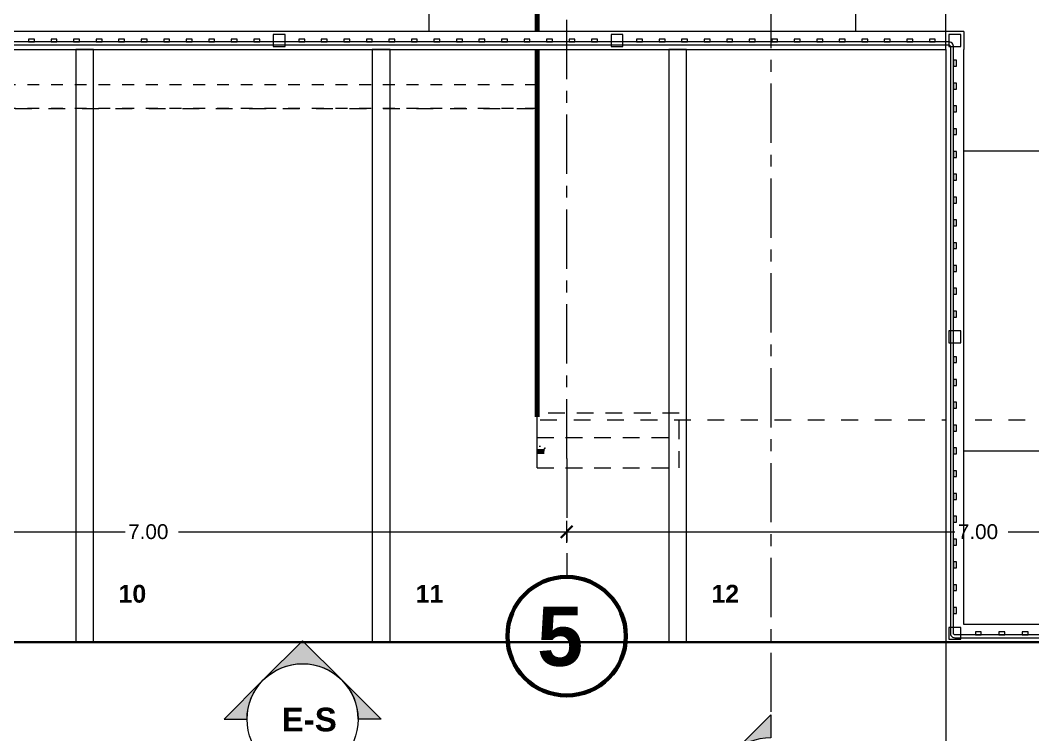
# Model space of a CAD drawing. Header units: inches. Extents: x -19 to 5698, y -728 to 92.
# Drawn here: x 32.71 to 41.25, y 0.72 to 6.75 of the extents above; entities that cross this region are included whole.
import ezdxf

# ---------------------------------------------------------------- set-up
doc = ezdxf.new("R2010")
doc.units = ezdxf.units.IN
doc.header["$MEASUREMENT"] = 0
doc.set_wipeout_variables(frame=1)
doc.header["$PDMODE"] = 1
for name, pattern in [('ACAD_ISO04W100', [30, 24, -3, 0, -3]), ('Línea Oculta', [0.195611, 0.141111, -0.0545]), ('Punto & Raya', [0.65, 0.5, -0.075, 0, -0.075]), ('Rayas', [0.282222, 0.141111, -0.141111]), ('super', [0.125, 0.075, -0.05]), ('Wipeout_Contour', [1, 0, -1])]:
    doc.linetypes.add(name, pattern=pattern)
doc.layers.get('0').update_dxf_attribs({"color": 61})
for name, color, linetype in [('02 _ ARQ _ ALB _ Cotas Ejes', 7, 'Continuous'), ('02 _ ARQ _ ALB _ Ejes Generales', 251, 'Continuous'), ('08 _ STR _ EXT _ 07 Losa Aligerada', 7, 'Continuous'), ('08 _ STR _ EXT _ 08 Placas', 7, 'Continuous'), ('08 _ STR _ EXT _ 08 Placas Inclinadas', 7, 'Continuous'), ('08 _ STR _ EXT _ 09 Vigas', 251, 'Continuous'), ('08 _ STR _ EXT _ 10 Vereda Exterior', 7, 'Continuous'), ('08 _ STR _ EXT _ Cerco Perimetrico', 7, 'Continuous'), ('08 _ STR _ EXT _ Estacionamiento-Pavimento', 7, 'Continuous'), ('Dibujo 2D - General', 7, 'Continuous'), ('Interior - Equipamiento', 7, 'Continuous'), ('Marcador - Alzados', 7, 'Continuous'), ('Marcador - Secciones', 7, 'Continuous')]:
    doc.layers.add(name, color=color, linetype=linetype)
doc.styles.add('Estilo_Generado_1', font='swisseb.ttf')
doc.styles.add('Estilo_Generado_4', font='swisse.ttf')
doc.styles.add('Estilo_Generado_8', font='arialbd.ttf')
doc.dimstyles.new('Estilo_Generado__1', dxfattribs={"dimtxt": 0.125, "dimasz": 0.095, "dimexe": 0.18, "dimexo": 0.3, "dimgap": 0, "dimtad": 0, "dimtih": 1, "dimtoh": 1, "dimzin": 0, "dimdsep": 46, "dimtxsty": 'Estilo_Generado_4', "dimblk": 'ARROWHEAD_6', "dimblk1": 'ARROWHEAD_6', "dimblk2": 'ARROWHEAD_6', "dimcen": 0.09, "dimse1": 1, "dimse2": 1, "dimclrd": 144, "dimclre": 144, "dimclrt": 7, "dimadec": 0, "dimazin": 0, "dimtfac": 1, "dimtdec": 4, "dimtmove": 0, "dimatfit": 3, "dimfxl": 1, "dimtolj": 1, "dimtzin": 0, "dimarcsym": 0})

# ---------------------------------------------------------------- blocks, each defined once
blk = doc.blocks.new('*D14')
at = {"layer": '02 _ ARQ _ ALB _ Cotas Ejes', "color": 152, "linetype": 'Continuous', "lineweight": 35, "transparency": 16777216}
for p, q in [((30.37, 2.4806), (30.27, 2.3806)), ((37.37, 2.4806), (37.27, 2.3806))]:
    blk.add_line(p, q, dxfattribs=at)
at = {"layer": '02 _ ARQ _ ALB _ Cotas Ejes', "color": 144, "linetype": 'Continuous', "lineweight": 13, "transparency": 16777216}
for p, q in [((30.32, 2.3369), (30.32, 2.5244)), ((37.32, 2.3369), (37.32, 2.5244)), ((30.32, 2.4306), (33.5951, 2.4306)), ((34.0449, 2.4306), (37.32, 2.4306))]:
    blk.add_line(p, q, dxfattribs=at)
at = {"layer": '02 _ ARQ _ ALB _ Cotas Ejes', "color": 7, "lineweight": 35, "transparency": 16777216, "insert": (33.62, 2.3681), "char_height": 0.125, "attachment_point": 7, "style": 'Estilo_Generado_4'}
blk.add_mtext('\\A1;{\\pql;\\fSwis721 Ex BT|b0|i0|c0|p34;7.00}', dxfattribs=at)
blk = doc.blocks.new('ARROWHEAD_6')
at = {"color": 0, "linetype": 'Continuous', "lineweight": 0}
for p, q in [((0, 0), (-1, 0)), ((-0.5, -0.5), (0.5, 0.5))]:
    blk.add_line(p, q, dxfattribs=at)
blk = doc.blocks.new('*D15')
at = {"layer": '02 _ ARQ _ ALB _ Cotas Ejes', "color": 152, "linetype": 'Continuous', "lineweight": 35, "transparency": 16777216}
for p, q in [((37.37, 2.4806), (37.27, 2.3806)), ((44.37, 2.4806), (44.27, 2.3806))]:
    blk.add_line(p, q, dxfattribs=at)
at = {"layer": '02 _ ARQ _ ALB _ Cotas Ejes', "color": 144, "linetype": 'Continuous', "lineweight": 13, "transparency": 16777216}
for p, q in [((37.32, 2.3369), (37.32, 2.5244)), ((44.32, 2.3369), (44.32, 2.5244)), ((37.32, 2.4306), (40.5951, 2.4306)), ((41.0449, 2.4306), (44.32, 2.4306))]:
    blk.add_line(p, q, dxfattribs=at)
at = {"layer": '02 _ ARQ _ ALB _ Cotas Ejes', "color": 7, "lineweight": 35, "transparency": 16777216, "insert": (40.62, 2.3681), "char_height": 0.125, "attachment_point": 7, "style": 'Estilo_Generado_4'}
blk.add_mtext('\\A1;{\\pql;\\fSwis721 Ex BT|b0|i0|c0|p34;7.00}', dxfattribs=at)

msp = doc.modelspace()

# ---------------------------------------------------------------- hatches: boundary and pattern name
at = {"layer": '08 _ STR _ EXT _ 08 Placas Inclinadas', "linetype": 'Continuous', "lineweight": 9}
h = msp.add_hatch(dxfattribs=at)
h.set_pattern_fill('HORMIGÓN_EN_MASA_0002', color=250, style=0, pattern_type=2)
h.set_pattern_definition([(0, (0, 0), (0, 0.3897114), [0.024375, -0.200625]), (0, (0.1125, 0.19486), (0, 0.3897114), [0.024375, -0.200625]), (60, (0, 0), (-0.3375, 0.1948557), [0.024375, -0.200625]), (60, (0.225, 0), (-0.3375, 0.1948557), [0.024375, -0.200625]), (120, (0.02437, 0), (0.3375, 0.1948557), [0.024375, -0.200625]), (120, (0.24938, 0), (0.3375, 0.1948557), [0.024375, -0.200625]), (0, (0, 0.0375), (0, 0.075), [0, -0.075, 0, -0.1125]), (45, (0.0375, 0.0375), (-0.05303301, 0.05303301), [0, -0.05625, 0, -0.09375])])
h.paths.add_polyline_path([(37.1301, 3.1095), (37.1591, 3.1766), (37.07, 3.1766), (37.07, 3.1095)])
at = {"layer": '08 _ STR _ EXT _ 10 Vereda Exterior', "linetype": 'Continuous', "lineweight": 13}
h = msp.add_hatch(dxfattribs=at)
h.set_pattern_fill('RETÍCULA_100X100_0002', color=251, style=0, pattern_type=2)
h.set_pattern_definition([(360, (3.7574, 18.3027), (0, 2.53199), []), (90, (3.7574, 18.3027), (-3.6, 0), [])])
h.paths.add_polyline_path([(2.17, 3.6213), (4.2913, 1.5), (9.32, 1.5), (9.32, 6.5), (40.52, 6.5), (40.52, 1.5), (52.92, 1.5), (52.92, 19.0859), (51.57, 19.0859), (51.57, 7.2), (9.07, 7.2), (9.07, 7.85), (6.5201, 7.85, -0.414214), (6.2701, 8.1), (6.2701, 8.85, -0.414213), (6.5201, 9.1), (9.07, 9.1), (9.07, 12), (6.5201, 12, -0.414214), (6.2701, 12.25), (6.2701, 13, -0.414213), (6.5201, 13.25), (9.07, 13.25), (9.07, 16.15), (6.5201, 16.15, -0.414214), (6.2701, 16.4), (6.2701, 17.15, -0.414213), (6.5201, 17.4), (8.77, 17.4), (8.7706, 21.0499), (2.17, 21.0499)])
at = {"layer": 'Marcador - Alzados', "linetype": 'Continuous', "lineweight": 13}
for points in [[(34.7608, 1.1812, -0.414214), (35.4233, 1.1812), (35.092, 1.5124)], [(34.4295, 0.8499), (34.6235, 0.8499, -0.198912), (34.7608, 1.1812)], [(35.7545, 0.8499), (35.4233, 1.1812, -0.198912), (35.5605, 0.8499)]]:
    msp.add_hatch(color=7, dxfattribs=at).paths.add_polyline_path(points)
at = {"layer": 'Marcador - Secciones', "linetype": 'Continuous', "lineweight": 13}
msp.add_hatch(color=7, dxfattribs=at).paths.add_polyline_path([(39.0425, 0.8878), (38.7112, 0.5566, -0.198912), (39.0425, 0.6938)])

# ---------------------------------------------------------------- linework, layer by layer
at = {"layer": '02 _ ARQ _ ALB _ Ejes Generales', "color": 251, "linetype": 'Punto & Raya', "lineweight": 13, "true_color": 0x636466}
msp.add_line((37.32, 3.05), (37.32, 2.05), dxfattribs=at)
at = {"layer": '02 _ ARQ _ ALB _ Ejes Generales', "color": 7, "linetype": 'Continuous', "lineweight": 60}
msp.add_circle((37.32, 1.55), 0.5, dxfattribs=at)
at = {"layer": '02 _ ARQ _ ALB _ Ejes Generales', "color": 7, "linetype": 'Punto & Raya', "lineweight": 13}
msp.add_point((37.32, 3.05), dxfattribs=at)
msp.add_point((37.32, 3.05), dxfattribs=at)
at = {"layer": '08 _ STR _ EXT _ 07 Losa Aligerada', "color": 7, "linetype": 'Rayas', "lineweight": 18, "flags": 128}
msp.add_lwpolyline([(8.17, 27.9392), (7.67, 27.9392), (7.67, 5.8), (25.2353, 5.8), (25.2353, 7.2), (30.4315, 7.2), (30.4315, 6.0005), (37.07, 6.0005), (37.07, 3.3753), (44.57, 3.3753), (44.57, 6.05), (52.32, 6.05), (52.32, 14.9999), (51.57, 14.9999), (51.57, 15.1499), (51.57, 15.7999), (51.57, 18.1001), (51.57, 18.1001), (51.57, 20.35), (46.67, 20.35), (46.67, 22.35), (46.67, 22.6), (46.67, 24.5), (46.67, 24.75), (46.67, 26.75), (51.57, 26.75), (51.57, 29.7), (51.57, 29.7), (51.57, 35.2005), (52.37, 35.2005), (52.52, 35.2005), (52.52, 41.1), (38.9553, 41.1), (38.9553, 40.8001), (34.0478, 40.8001), (34.0478, 40.5001), (23.37, 40.5001), (23.37, 43.8736), (16.2699, 43.8736), (16.2699, 39.9), (11.1201, 39.9), (11.1201, 40.95), (8.02, 40.95), (8.02, 37.7), (9.07, 37.7), (9.07, 33.9), (8.17, 33.9)], close=True, dxfattribs=at)
at = {"layer": '08 _ STR _ EXT _ 08 Placas', "color": 7, "linetype": 'Continuous', "lineweight": 80, "flags": 128}
msp.add_lwpolyline([(37.07, 3.3995), (37.07, 6.9)], dxfattribs=at)
at = {"layer": '08 _ STR _ EXT _ 08 Placas Inclinadas', "color": 251, "linetype": 'Línea Oculta', "lineweight": 13}
msp.add_line((37.07, 3.2253), (38.2699, 3.2253), dxfattribs=at)
at = {"layer": '08 _ STR _ EXT _ 08 Placas Inclinadas', "color": 251, "linetype": 'Línea Oculta', "lineweight": 13, "flags": 128}
for points in [[(38.2699, 3.4324), (37.07, 3.4324)], [(37.07, 3.2253), (37.07, 3.4324)], [(38.2699, 3.2253), (38.2699, 3.4324)], [(38.2699, 2.9708), (38.2699, 3.2253)]]:
    msp.add_lwpolyline(points, dxfattribs=at)
at = {"layer": '08 _ STR _ EXT _ 09 Vigas', "color": 251, "linetype": 'super', "lineweight": 13, "true_color": 0x636466}
for p, q in [((37.07, 6.2005), (30.2005, 6.2005)), ((37.07, 6.2005), (37.07, 6.0005)), ((37.07, 6.0005), (30.2005, 6.0005))]:
    msp.add_line(p, q, dxfattribs=at)
at = {"layer": '08 _ STR _ EXT _ Estacionamiento-Pavimento', "color": 7, "linetype": 'Continuous', "lineweight": 13, "flags": 128}
for points in [[(9.32, 6.5), (40.52, 6.5)], [(40.52, 6.5), (40.52, 1.5)], [(40.52, 1.5), (9.32, 1.5)], [(9.32, 1.5), (40.52, 1.5)], [(40.52, 1.5), (40.52, 0.15)]]:
    msp.add_lwpolyline(points, dxfattribs=at)
at = {"layer": 'Marcador - Alzados', "color": 7, "linetype": 'Continuous', "lineweight": 13, "flags": 128}
for points in [[(34.7608, 1.1812, -0.414214), (35.4233, 1.1812), (35.092, 1.5124)], [(34.4295, 0.8499), (34.6235, 0.8499, -0.198912), (34.7608, 1.1812)], [(35.7545, 0.8499), (35.5605, 0.8499, 0.198912), (35.4233, 1.1812)]]:
    msp.add_lwpolyline(points, format="xyb", close=True, dxfattribs=at)
at = {"layer": 'Marcador - Alzados', "color": 7, "linetype": 'Continuous', "lineweight": 13}
msp.add_circle((35.092, 0.8499), 0.4685, dxfattribs=at)
at = {"layer": 'Marcador - Secciones', "color": 7, "linetype": 'Continuous', "lineweight": 13, "flags": 128}
msp.add_lwpolyline([(39.0425, 0.8878), (39.0425, 0.6938, 0.198912), (38.7112, 0.5566)], format="xyb", close=True, dxfattribs=at)

# ---------------------------------------------------------------- texts
at = {"layer": '02 _ ARQ _ ALB _ Ejes Generales', "color": 7, "lineweight": 30, "insert": (37.0708, 1.8), "char_height": 0.5, "attachment_point": 1, "style": 'Estilo_Generado_1'}
msp.add_mtext('\\A1;{\\pql;\\pt0;\\fSwis721 Ex BT|b1|i0|c0|p34;5}', dxfattribs=at)
at = {"layer": 'Interior - Equipamiento', "color": 175, "lineweight": 13, "char_height": 0.15, "attachment_point": 4, "style": 'Estilo_Generado_8'}
for s, insert in [('\\A1;{\\pql;\\fArial|b1|i0|c0|p34;10}', (33.5396, 1.9073)), ('\\A1;{\\pql;\\fArial|b1|i0|c0|p34;11}', (36.0462, 1.9086)), ('\\A1;{\\pql;\\fArial|b1|i0|c0|p34;12}', (38.5418, 1.9086))]:
    msp.add_mtext(s, dxfattribs=dict(at, insert=insert))
at = {"layer": 'Marcador - Alzados', "color": 5, "lineweight": 35, "insert": (35.3809, 0.7447), "char_height": 0.2, "attachment_point": 9, "style": 'Estilo_Generado_1'}
msp.add_mtext('\\A1;{\\pqr;\\pt0;\\fSwis721 Ex BT|b1|i0|c0|p34;E-S}', dxfattribs=at)

# ---------------------------------------------------------------- next in the draw order: wipeouts: each hides what was drawn before it
at = {"color": 254, "linetype": 'Wipeout_Contour', "lineweight": 0, "ltscale": 112.197648}
msp.add_wipeout([(37.1301, 3.1095), (37.07, 3.1095), (37.07, 2.9708)], dxfattribs=at).dxf.layer = '08 _ STR _ EXT _ 08 Placas Inclinadas'
at = {"color": 254, "linetype": 'Wipeout_Contour', "lineweight": 0, "ltscale": 122.869433}
msp.add_wipeout([(40.52, 6.5), (40.67, 6.5), (40.67, 6.65)], dxfattribs=at).dxf.layer = '08 _ STR _ EXT _ Cerco Perimetrico'
at = {"color": 254, "linetype": 'Wipeout_Contour', "lineweight": 0, "ltscale": 121.438308}
msp.add_wipeout([(40.67, 1.65), (40.52, 1.5), (40.67, 1.5)], dxfattribs=at).dxf.layer = '08 _ STR _ EXT _ Cerco Perimetrico'

# ---------------------------------------------------------------- next in the draw order: linework, layer by layer
at = {"layer": '08 _ STR _ EXT _ 08 Placas', "color": 7, "linetype": 'Continuous', "lineweight": 80}
msp.add_line((37.1301, 3.1095), (37.07, 3.1095), dxfattribs=at)
at = {"layer": '08 _ STR _ EXT _ 08 Placas', "color": 7, "linetype": 'Continuous', "lineweight": 13, "flags": 128}
msp.add_lwpolyline([(37.07, 2.9708), (37.07, 3.3995)], dxfattribs=at)
at = {"layer": '08 _ STR _ EXT _ 08 Placas Inclinadas', "color": 251, "linetype": 'Línea Oculta', "lineweight": 13, "flags": 128}
for points in [[(37.07, 2.9708), (37.07, 3.2253)], [(37.07, 2.9708), (38.2699, 2.9708)]]:
    msp.add_lwpolyline(points, dxfattribs=at)

# ---------------------------------------------------------------- next in the draw order: wipeouts: each hides what was drawn before it
at = {"color": 254, "linetype": 'Wipeout_Contour', "lineweight": 0, "ltscale": 104.520254}
msp.add_wipeout([(40.52, 6.65), (9.32, 6.65), (9.32, 6.5), (40.52, 6.5)], dxfattribs=at).dxf.layer = '08 _ STR _ EXT _ Cerco Perimetrico'

# ---------------------------------------------------------------- next in the draw order: linework, layer by layer
at = {"layer": '02 _ ARQ _ ALB _ Ejes Generales', "color": 251, "linetype": 'Punto & Raya', "lineweight": 13, "true_color": 0x636466}
msp.add_line((37.32, 3.05), (37.32, 44.9), dxfattribs=at)
at = {"layer": '08 _ STR _ EXT _ Cerco Perimetrico', "color": 167, "linetype": 'Continuous', "lineweight": 18, "flags": 128}
for points in [[(32.78, 6.5875), (32.78, 6.5625), (32.83, 6.5625), (32.83, 6.5875)], [(32.97, 6.5875), (32.97, 6.5625), (33.02, 6.5625), (33.02, 6.5875)], [(33.16, 6.5875), (33.16, 6.5625), (33.21, 6.5625), (33.21, 6.5875)], [(33.35, 6.5875), (33.35, 6.5625), (33.4, 6.5625), (33.4, 6.5875)], [(33.54, 6.5875), (33.54, 6.5625), (33.59, 6.5625), (33.59, 6.5875)], [(33.73, 6.5875), (33.73, 6.5625), (33.78, 6.5625), (33.78, 6.5875)], [(33.92, 6.5875), (33.92, 6.5625), (33.97, 6.5625), (33.97, 6.5875)], [(34.11, 6.5875), (34.11, 6.5625), (34.16, 6.5625), (34.16, 6.5875)], [(34.3, 6.5875), (34.3, 6.5625), (34.35, 6.5625), (34.35, 6.5875)], [(34.49, 6.5875), (34.49, 6.5625), (34.54, 6.5625), (34.54, 6.5875)], [(34.68, 6.5875), (34.68, 6.5625), (34.73, 6.5625), (34.73, 6.5875)], [(34.845, 6.625), (34.845, 6.525), (34.945, 6.525), (34.945, 6.625)], [(35.06, 6.5875), (35.06, 6.5625), (35.11, 6.5625), (35.11, 6.5875)], [(35.25, 6.5875), (35.25, 6.5625), (35.3, 6.5625), (35.3, 6.5875)], [(35.44, 6.5875), (35.44, 6.5625), (35.49, 6.5625), (35.49, 6.5875)], [(35.63, 6.5875), (35.63, 6.5625), (35.68, 6.5625), (35.68, 6.5875)], [(35.82, 6.5875), (35.82, 6.5625), (35.87, 6.5625), (35.87, 6.5875)], [(36.01, 6.5875), (36.01, 6.5625), (36.06, 6.5625), (36.06, 6.5875)], [(36.2, 6.5875), (36.2, 6.5625), (36.25, 6.5625), (36.25, 6.5875)], [(36.39, 6.5875), (36.39, 6.5625), (36.44, 6.5625), (36.44, 6.5875)], [(36.58, 6.5875), (36.58, 6.5625), (36.63, 6.5625), (36.63, 6.5875)], [(36.77, 6.5875), (36.77, 6.5625), (36.82, 6.5625), (36.82, 6.5875)], [(36.96, 6.5875), (36.96, 6.5625), (37.01, 6.5625), (37.01, 6.5875)], [(37.15, 6.5875), (37.15, 6.5625), (37.2, 6.5625), (37.2, 6.5875)], [(37.34, 6.5875), (37.34, 6.5625), (37.39, 6.5625), (37.39, 6.5875)], [(37.53, 6.5875), (37.53, 6.5625), (37.58, 6.5625), (37.58, 6.5875)], [(37.695, 6.625), (37.695, 6.525), (37.795, 6.525), (37.795, 6.625)], [(37.91, 6.5875), (37.91, 6.5625), (37.96, 6.5625), (37.96, 6.5875)], [(38.1, 6.5875), (38.1, 6.5625), (38.15, 6.5625), (38.15, 6.5875)], [(38.29, 6.5875), (38.29, 6.5625), (38.34, 6.5625), (38.34, 6.5875)], [(38.48, 6.5875), (38.48, 6.5625), (38.53, 6.5625), (38.53, 6.5875)], [(38.67, 6.5875), (38.67, 6.5625), (38.72, 6.5625), (38.72, 6.5875)], [(38.86, 6.5875), (38.86, 6.5625), (38.91, 6.5625), (38.91, 6.5875)], [(39.05, 6.5875), (39.05, 6.5625), (39.1, 6.5625), (39.1, 6.5875)], [(39.24, 6.5875), (39.24, 6.5625), (39.29, 6.5625), (39.29, 6.5875)], [(39.43, 6.5875), (39.43, 6.5625), (39.48, 6.5625), (39.48, 6.5875)], [(39.62, 6.5875), (39.62, 6.5625), (39.67, 6.5625), (39.67, 6.5875)], [(39.81, 6.5875), (39.81, 6.5625), (39.86, 6.5625), (39.86, 6.5875)], [(40, 6.5875), (40, 6.5625), (40.05, 6.5625), (40.05, 6.5875)], [(40.19, 6.5875), (40.19, 6.5625), (40.24, 6.5625), (40.24, 6.5875)], [(40.38, 6.5875), (40.38, 6.5625), (40.43, 6.5625), (40.43, 6.5875)]]:
    msp.add_lwpolyline(points, close=True, dxfattribs=at)
at = {"layer": 'Interior - Equipamiento', "color": 175, "linetype": 'Continuous', "lineweight": 13, "flags": 128}
for points in [[(33.1785, 1.5), (33.3284, 1.5), (33.3284, 6.5), (33.1785, 6.5)], [(35.6796, 1.5), (35.8295, 1.5), (35.8295, 6.5), (35.6796, 6.5)], [(38.1807, 1.5), (38.3307, 1.5), (38.3307, 6.5), (38.1807, 6.5)]]:
    msp.add_lwpolyline(points, close=True, dxfattribs=at)
at = {"layer": 'Marcador - Secciones', "color": 251, "linetype": 'Punto & Raya', "lineweight": 13, "true_color": 0x636466}
msp.add_line((39.0425, 46.2111), (39.0425, 0.8878), dxfattribs=at)

# ---------------------------------------------------------------- next in the draw order: dimensions: what is measured, and where the dimension line sits
at = {"layer": '02 _ ARQ _ ALB _ Cotas Ejes', "color": 144, "linetype": 'Continuous', "lineweight": 13}
dim = msp.add_linear_dim(base=(37.32, 2.4306), p1=(30.32, 7.45), p2=(37.32, 7.45), dimstyle='Estilo_Generado__1', dxfattribs=at)
dim.commit()
dim.dimension.update_dxf_attribs({"geometry": '*D14', "text_midpoint": (33.7823, 2.4306), "dimtype": 160})

# ---------------------------------------------------------------- next in the draw order: wipeouts: each hides what was drawn before it
at = {"color": 254, "linetype": 'Wipeout_Contour', "lineweight": 0, "ltscale": 123.892303}
msp.add_wipeout([(40.52, 6.65), (40.52, 6.5), (40.67, 6.65)], dxfattribs=at).dxf.layer = '08 _ STR _ EXT _ Cerco Perimetrico'

# ---------------------------------------------------------------- next in the draw order: linework, layer by layer
at = {"layer": '08 _ STR _ EXT _ Cerco Perimetrico', "color": 167, "linetype": 'Continuous', "lineweight": 18}
for p, q in [((40.529, 6.5625), (9.336, 6.5625)), ((40.529, 6.5625), (9.336, 6.5625)), ((40.545, 6.5625), (40.529, 6.5625)), ((40.545, 6.5625), (40.529, 6.5625)), ((40.5458, 6.5625), (40.545, 6.5625)), ((40.5458, 6.5625), (40.545, 6.5625)), ((40.5547, 6.5613), (40.5458, 6.5625)), ((40.5547, 6.5613), (40.5458, 6.5625)), ((40.5638, 6.5576), (40.5547, 6.5613)), ((40.5638, 6.5576), (40.5547, 6.5613)), ((40.5716, 6.5516), (40.5638, 6.5576)), ((40.5716, 6.5516), (40.5638, 6.5576)), ((40.5776, 6.5438), (40.5716, 6.5516)), ((40.5776, 6.5438), (40.5716, 6.5516))]:
    msp.add_line(p, q, dxfattribs=at)
at = {"layer": '08 _ STR _ EXT _ Cerco Perimetrico', "color": 7, "linetype": 'Continuous', "lineweight": 13, "flags": 128}
for points in [[(40.67, 6.65), (9.32, 6.65)], [(40.67, 6.65), (40.67, 6.5)], [(9.32, 6.5), (40.52, 6.5)]]:
    msp.add_lwpolyline(points, dxfattribs=at)

# ---------------------------------------------------------------- next in the draw order: wipeouts: each hides what was drawn before it
at = {"color": 254, "linetype": 'Wipeout_Contour', "lineweight": 0, "ltscale": 163.481357}
msp.add_wipeout([(40.67, 1.65), (40.67, 6.5), (40.52, 6.5), (40.52, 1.65)], dxfattribs=at).dxf.layer = '08 _ STR _ EXT _ Cerco Perimetrico'

# ---------------------------------------------------------------- next in the draw order: linework, layer by layer
at = {"layer": '08 _ STR _ EXT _ Cerco Perimetrico', "color": 167, "linetype": 'Continuous', "lineweight": 18}
for p, q in [((9.336, 6.5375), (40.529, 6.5375)), ((9.336, 6.5375), (40.529, 6.5375)), ((40.529, 6.5375), (40.5442, 6.5375)), ((40.529, 6.5375), (40.5442, 6.5375)), ((40.5442, 6.5375), (40.5482, 6.537)), ((40.5442, 6.5375), (40.5482, 6.537)), ((40.5482, 6.537), (40.5512, 6.5357)), ((40.5482, 6.537), (40.5512, 6.5357)), ((40.5512, 6.5357), (40.5538, 6.5338)), ((40.5512, 6.5357), (40.5538, 6.5338)), ((40.5538, 6.5338), (40.5557, 6.5312)), ((40.5538, 6.5338), (40.5557, 6.5312)), ((40.5557, 6.5312), (40.557, 6.5282)), ((40.5557, 6.5312), (40.557, 6.5282)), ((40.557, 6.5282), (40.5571, 6.5271)), ((40.557, 6.5282), (40.5571, 6.5271)), ((40.5571, 6.5271), (40.5575, 6.5242)), ((40.5571, 6.5271), (40.5575, 6.5242)), ((40.5575, 6.5242), (40.5575, 6.5)), ((40.5575, 6.5242), (40.5575, 6.5)), ((40.5575, 6.5), (40.5575, 6.484)), ((40.5575, 6.5), (40.5575, 6.484)), ((40.5805, 6.5368), (40.5776, 6.5438)), ((40.5805, 6.5368), (40.5776, 6.5438)), ((40.5813, 6.5347), (40.5805, 6.5368)), ((40.5813, 6.5347), (40.5805, 6.5368)), ((40.5825, 6.5258), (40.5813, 6.5347)), ((40.5825, 6.5258), (40.5813, 6.5347)), ((40.5825, 6.5), (40.5825, 6.5258)), ((40.5825, 6.5), (40.5825, 6.5258)), ((40.5825, 6.484), (40.5825, 6.5)), ((40.5825, 6.484), (40.5825, 6.5))]:
    msp.add_line(p, q, dxfattribs=at)
at = {"layer": '08 _ STR _ EXT _ Cerco Perimetrico', "color": 167, "linetype": 'Continuous', "lineweight": 18, "flags": 128}
for points in [[(40.545, 6.625), (40.545, 6.525), (40.645, 6.525), (40.645, 6.625)], [(40.6075, 6.4077), (40.5825, 6.4077), (40.5825, 6.3577), (40.6075, 6.3577)], [(40.6075, 6.2154), (40.5825, 6.2154), (40.5825, 6.1654), (40.6075, 6.1654)], [(40.6075, 6.0231), (40.5825, 6.0231), (40.5825, 5.9731), (40.6075, 5.9731)], [(40.6075, 5.8308), (40.5825, 5.8308), (40.5825, 5.7808), (40.6075, 5.7808)], [(40.6075, 5.6385), (40.5825, 5.6385), (40.5825, 5.5885), (40.6075, 5.5885)], [(40.6075, 5.4462), (40.5825, 5.4462), (40.5825, 5.3962), (40.6075, 5.3962)], [(40.6075, 5.2538), (40.5825, 5.2538), (40.5825, 5.2038), (40.6075, 5.2038)], [(40.6075, 5.0615), (40.5825, 5.0615), (40.5825, 5.0115), (40.6075, 5.0115)], [(40.6075, 4.8692), (40.5825, 4.8692), (40.5825, 4.8192), (40.6075, 4.8192)], [(40.6075, 4.6769), (40.5825, 4.6769), (40.5825, 4.6269), (40.6075, 4.6269)], [(40.6075, 4.4846), (40.5825, 4.4846), (40.5825, 4.4346), (40.6075, 4.4346)], [(40.6075, 4.2923), (40.5825, 4.2923), (40.5825, 4.2423), (40.6075, 4.2423)], [(40.645, 4.125), (40.545, 4.125), (40.545, 4.025), (40.645, 4.025)], [(40.6075, 3.9077), (40.5825, 3.9077), (40.5825, 3.8577), (40.6075, 3.8577)], [(40.6075, 3.7154), (40.5825, 3.7154), (40.5825, 3.6654), (40.6075, 3.6654)], [(40.6075, 3.5231), (40.5825, 3.5231), (40.5825, 3.4731), (40.6075, 3.4731)], [(40.6075, 3.3308), (40.5825, 3.3308), (40.5825, 3.2808), (40.6075, 3.2808)], [(40.6075, 3.1385), (40.5825, 3.1385), (40.5825, 3.0885), (40.6075, 3.0885)], [(40.6075, 2.9462), (40.5825, 2.9462), (40.5825, 2.8962), (40.6075, 2.8962)], [(40.6075, 2.7538), (40.5825, 2.7538), (40.5825, 2.7038), (40.6075, 2.7038)], [(40.6075, 2.5615), (40.5825, 2.5615), (40.5825, 2.5115), (40.6075, 2.5115)], [(40.6075, 2.3692), (40.5825, 2.3692), (40.5825, 2.3192), (40.6075, 2.3192)], [(40.6075, 2.1769), (40.5825, 2.1769), (40.5825, 2.1269), (40.6075, 2.1269)], [(40.6075, 1.9846), (40.5825, 1.9846), (40.5825, 1.9346), (40.6075, 1.9346)], [(40.6075, 1.7923), (40.5825, 1.7923), (40.5825, 1.7423), (40.6075, 1.7423)]]:
    msp.add_lwpolyline(points, close=True, dxfattribs=at)
at = {"layer": 'Dibujo 2D - General', "color": 7, "linetype": 'ACAD_ISO04W100', "lineweight": 13}
msp.add_line((40.52, 6.5), (40.52, 7.2), dxfattribs=at)

# ---------------------------------------------------------------- next in the draw order: dimensions: what is measured, and where the dimension line sits
at = {"layer": '02 _ ARQ _ ALB _ Cotas Ejes', "color": 144, "linetype": 'Continuous', "lineweight": 13}
dim = msp.add_linear_dim(base=(44.32, 2.4306), p1=(37.32, 7.45), p2=(44.32, 2.7459), dimstyle='Estilo_Generado__1', dxfattribs=at)
dim.commit()
dim.dimension.update_dxf_attribs({"geometry": '*D15', "text_midpoint": (40.7823, 2.4306), "dimtype": 160})

# ---------------------------------------------------------------- next in the draw order: wipeouts: each hides what was drawn before it
at = {"color": 254, "linetype": 'Wipeout_Contour', "lineweight": 0, "ltscale": 122.332162}
msp.add_wipeout([(40.52, 1.65), (40.52, 1.5), (40.67, 1.65)], dxfattribs=at).dxf.layer = '08 _ STR _ EXT _ Cerco Perimetrico'

# ---------------------------------------------------------------- next in the draw order: linework, layer by layer
at = {"layer": '08 _ STR _ EXT _ Cerco Perimetrico', "color": 167, "linetype": 'Continuous', "lineweight": 18}
for p, q in [((40.5575, 6.484), (40.5575, 1.591)), ((40.5575, 6.484), (40.5575, 1.591)), ((40.5825, 1.591), (40.5825, 6.484)), ((40.5825, 1.591), (40.5825, 6.484)), ((40.5575, 1.591), (40.5575, 1.575)), ((40.5575, 1.591), (40.5575, 1.575)), ((40.5575, 1.575), (40.5575, 1.5742)), ((40.5575, 1.575), (40.5575, 1.5742)), ((40.5575, 1.5742), (40.5587, 1.5653)), ((40.5575, 1.5742), (40.5587, 1.5653)), ((40.5587, 1.5653), (40.5624, 1.5562)), ((40.5587, 1.5653), (40.5624, 1.5562)), ((40.5624, 1.5562), (40.5684, 1.5484)), ((40.5624, 1.5562), (40.5684, 1.5484)), ((40.5684, 1.5484), (40.5762, 1.5424)), ((40.5684, 1.5484), (40.5762, 1.5424)), ((40.5762, 1.5424), (40.5832, 1.5395)), ((40.5762, 1.5424), (40.5832, 1.5395)), ((40.5825, 1.5758), (40.5825, 1.591)), ((40.5825, 1.5758), (40.5825, 1.591)), ((40.583, 1.5718), (40.5825, 1.5758)), ((40.583, 1.5718), (40.5825, 1.5758)), ((40.5843, 1.5688), (40.583, 1.5718)), ((40.5843, 1.5688), (40.583, 1.5718)), ((40.5832, 1.5395), (40.5853, 1.5387)), ((40.5832, 1.5395), (40.5853, 1.5387)), ((40.5862, 1.5662), (40.5843, 1.5688)), ((40.5862, 1.5662), (40.5843, 1.5688)), ((40.5853, 1.5387), (40.5942, 1.5375)), ((40.5853, 1.5387), (40.5942, 1.5375)), ((40.5888, 1.5643), (40.5862, 1.5662)), ((40.5888, 1.5643), (40.5862, 1.5662)), ((40.5918, 1.563), (40.5888, 1.5643)), ((40.5918, 1.563), (40.5888, 1.5643)), ((40.5929, 1.5629), (40.5918, 1.563)), ((40.5929, 1.5629), (40.5918, 1.563)), ((40.5958, 1.5625), (40.5929, 1.5629)), ((40.5958, 1.5625), (40.5929, 1.5629)), ((40.62, 1.5625), (40.5958, 1.5625)), ((40.62, 1.5625), (40.5958, 1.5625)), ((40.5942, 1.5375), (40.62, 1.5375)), ((40.5942, 1.5375), (40.62, 1.5375))]:
    msp.add_line(p, q, dxfattribs=at)
at = {"layer": '08 _ STR _ EXT _ Cerco Perimetrico', "color": 7, "linetype": 'Continuous', "lineweight": 13, "flags": 128}
for points in [[(40.52, 6.5), (40.52, 1.5)], [(40.67, 1.65), (40.67, 6.5)], [(40.52, 1.5), (40.67, 1.5)]]:
    msp.add_lwpolyline(points, dxfattribs=at)

# ---------------------------------------------------------------- next in the draw order: wipeouts: each hides what was drawn before it
at = {"color": 254, "linetype": 'Wipeout_Contour', "lineweight": 0, "ltscale": 198.731443}
msp.add_wipeout([(40.67, 1.5), (58.6447, 1.5), (58.6447, 1.65), (40.67, 1.65)], dxfattribs=at).dxf.layer = '08 _ STR _ EXT _ Cerco Perimetrico'

# ---------------------------------------------------------------- next in the draw order: linework, layer by layer
at = {"layer": '08 _ STR _ EXT _ Cerco Perimetrico', "color": 167, "linetype": 'Continuous', "lineweight": 18}
for p, q in [((40.636, 1.5625), (40.62, 1.5625)), ((40.636, 1.5625), (40.62, 1.5625)), ((58.5947, 1.5625), (40.636, 1.5625)), ((58.5947, 1.5625), (40.636, 1.5625)), ((40.62, 1.5375), (40.636, 1.5375)), ((40.62, 1.5375), (40.636, 1.5375)), ((40.636, 1.5375), (58.5947, 1.5375)), ((40.636, 1.5375), (58.5947, 1.5375))]:
    msp.add_line(p, q, dxfattribs=at)
at = {"layer": '08 _ STR _ EXT _ Cerco Perimetrico', "color": 167, "linetype": 'Continuous', "lineweight": 18, "flags": 128}
for points in [[(40.645, 1.625), (40.545, 1.625), (40.545, 1.525), (40.645, 1.525)], [(40.7678, 1.5875), (40.7678, 1.5625), (40.8178, 1.5625), (40.8178, 1.5875)], [(40.9656, 1.5875), (40.9656, 1.5625), (41.0156, 1.5625), (41.0156, 1.5875)], [(41.1634, 1.5875), (41.1634, 1.5625), (41.2134, 1.5625), (41.2134, 1.5875)]]:
    msp.add_lwpolyline(points, close=True, dxfattribs=at)
at = {"layer": '08 _ STR _ EXT _ Cerco Perimetrico', "color": 7, "linetype": 'Continuous', "lineweight": 13, "flags": 128}
for points in [[(58.6447, 1.65), (40.67, 1.65)], [(40.67, 1.5), (58.6447, 1.5)]]:
    msp.add_lwpolyline(points, dxfattribs=at)
at = {"layer": 'Dibujo 2D - General', "color": 1, "linetype": 'Continuous', "lineweight": 35}
msp.add_lwpolyline([(2.7665, 71.6153), (2.17, 1.5), (70.4584, 1.5), (71.3118, 70.8183)], close=True, dxfattribs=at)

doc.saveas('drawing.dxf')
